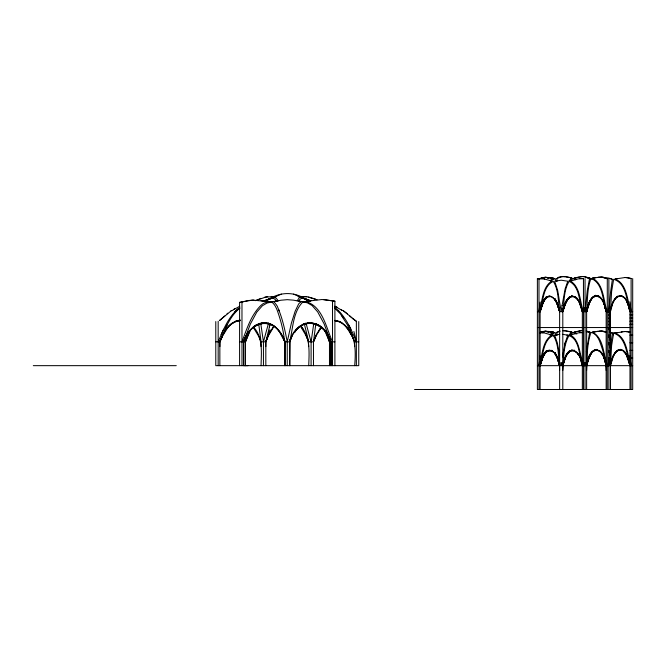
<?xml version="1.0" encoding="UTF-8"?>
<svg xmlns="http://www.w3.org/2000/svg" width="666" height="666" viewBox="0 0 666 666"><rect width="100%" height="100%" fill="white"/><g stroke="black" fill="none" stroke-linecap="round" stroke-linejoin="round"><path stroke-width="1" d="M219.855 346.603L219.855 341.833L221.886 336.405M261.055 346.603L261.055 341.833L258.674 323.518M260.806 323.793L263.445 341.833L263.445 365.659M265.826 346.603L265.826 341.833L270.063 324.3L269.314 326.848M284.865 346.603C284.482 334.124 281.293 321.736 277.106 309.99C275.807 306.943 274.284 303.663 271.362 301.856L252.464 300.108L239.594 302.322L239.594 365.659M308.716 346.603L308.308 339.926M313.728 323.809L311.097 341.833L311.097 365.659M332.517 323.709L332.517 319.888M354.687 346.603L354.687 341.833L347.469 324.941L340.376 313.836L334.474 307.983L335.572 308.891M559.631 370.429L559.565 363.586M562.803 370.429C563.786 358.899 563.053 345.662 569.155 335.381L578.421 332.858L582.234 332.575L581.01 332.567M586.629 370.429C587.287 357.8 586.688 344.439 591 332.367C595.312 333.183 597.885 337.138 599.45 340.9C603.046 350.324 606.11 360.298 606.16 370.429M610.464 389.493L610.464 311.655L611.621 291.425L613.636 279.295C626.681 283.233 626.506 300.999 629.986 311.655L629.986 389.493M557.292 281.102C554.428 274.367 568.589 276.973 571.753 278.013L568.897 280.944M556.626 278.571L561.738 276.706A11.547 11.447 -0.9 0 1 564.219 276.581L565.084 276.656M556.626 332.584L560.098 331.077L556.634 332.317L557.292 335.115M603.612 277.747L608.025 277.897L612.37 279.379L610.397 293.481L608.874 311.655L610.464 314.827L608.874 314.827L610.464 318.007L608.874 318.007L610.464 321.187L608.874 321.187L610.464 324.359L608.874 324.359L610.464 327.539M622.668 350.383L626.323 354.953L629.986 365.659C626.631 354.162 626.065 334.232 610.572 332.542L612.37 333.383L610.397 347.486M586.629 389.493L586.629 311.655C587.62 300.607 587.029 288.886 591 278.363C603.404 283.416 602.605 300.882 606.16 311.655L610.464 311.655C613.985 290.784 626.448 290.842 629.986 311.655L632.7 311.655M609.074 362.845L608.874 365.659L607.284 365.659C603.213 354.978 604.104 337.97 592.374 332.176L601.606 330.927L606.601 332.384L603.829 331.277M598.251 295.546C590.259 295.03 588.644 305.977 586.629 311.655L586.796 309.865L586.629 311.655L582.334 311.655C580.702 297.161 568.398 288.886 564.027 307.476C563.794 299.783 574.392 290.742 578.671 300.899M582.842 362.987L583.458 365.659L585.048 365.659L585.306 362.762M586.363 352.006L589.635 332.426L586.163 330.985L589.626 332.151L589.535 332.85M540.134 301.981L538.977 311.655C542.648 301.898 541.933 287.054 551.898 281.077L543.331 278.729L537.387 278.638L537.387 389.493L632.7 389.493L632.7 278.563M559.507 362.92L559.631 365.659C556.776 346.054 542.923 345.979 540.101 365.659L538.977 365.659L539.435 361.796M539.785 358.891L540.134 355.994M290.126 339.793L289.86 365.659M561.646 362.62L561.213 365.659L560.789 362.62M563.311 308.083L562.803 311.655L562.803 389.493M563.311 362.096L562.803 365.659C564.668 360.081 565.892 352.722 571.836 349.983M562.479 356.909L565.143 342.807L567.782 335.248C580.111 338.328 578.846 356.135 582.334 365.659C580.702 351.165 568.398 342.898 564.027 361.488M315.867 323.534L313.478 341.833L313.478 365.659M244.355 338.894L243.798 341.833L243.798 365.659L247.952 365.659M540.792 308.075L540.101 311.655L540.101 389.493M287.246 365.659L287.246 341.833L291.383 323.16L295.13 311.288L298.643 303.929L301.065 301.44L304.662 302.031M540.817 308.108L540.101 311.655L537.387 311.655M604.953 305.344L606.16 311.655C602.697 290.851 590.209 291.134 586.629 311.655L587.42 307.784M588.011 358.891L586.629 365.659C588.661 359.923 589.868 350.89 596.961 349.367M608.474 329.445L608.874 327.539L610.464 335.165L608.874 335.165L608.474 337.071M608.474 344.697L608.874 342.79L610.464 342.79L608.874 335.165M608.474 352.322L608.874 350.416L610.464 350.416L608.874 342.79M608.474 359.948L608.874 358.042L610.464 358.042L608.874 350.416M564.094 305.802L562.803 311.655L559.631 311.655C559.015 304.171 550.307 288.286 543.764 301.415M564.094 359.815L562.803 365.659L565.384 357.784M538.977 365.659C542.648 355.91 541.933 341.067 551.898 335.09L554.653 335.248L559.731 334.299M564.751 344.505L565.143 342.807M584.373 307.784L585.048 311.655L587.329 290.301L589.626 278.113L582.883 276.507L574.508 278.038L575.124 278.321M589.535 278.854L589.626 278.138L585.339 276.781M564.643 303.912L562.803 311.655C564.368 301.698 563.553 290.168 569.155 281.377C579.944 286.388 579.054 301.956 582.334 311.655L582.334 389.493M564.643 357.925L562.803 365.659L565.384 357.6L567.54 353.48M604.02 303.788L606.16 311.655C603.454 291.342 589.252 291.117 586.629 311.655C586.671 305.086 593.556 289.219 601.281 298.376M590.076 301.124L586.629 311.655C588.161 305.944 589.785 295.271 597.618 295.571M610.464 311.655C612.454 290.709 627.988 290.742 629.986 311.655L627.705 303.022M263.445 341.833L268.589 322.943M628.18 331.768L630.386 332.309L625.058 331.502L613.636 333.316L611.621 345.438L610.464 365.659C612.295 360.148 613.211 352.647 619.005 349.792M564.094 307.259L562.803 311.655L565.384 302.972L562.803 311.655L563.236 308L562.803 311.655L565.384 303.771L567.54 299.675M586.629 311.655L588.894 303.796M564.094 306.526L562.803 311.655L565.384 303.596L567.54 299.4M542.091 303.912L540.101 311.655C543.373 301.956 542.49 286.388 553.271 281.377C558.882 290.168 558.066 301.698 559.631 311.655L559.631 389.493M542.091 357.925L540.101 365.659C543.373 355.969 542.49 340.401 553.271 335.381C558.882 344.18 558.066 355.702 559.631 365.659L557.184 357.709L554.745 352.838L557.184 357.459L559.631 365.659L557.184 357.759L554.745 352.997L557.184 357.692L559.631 365.659L558.607 361.363L559.631 365.659C557.359 345.671 542.274 345.687 540.101 365.659L542.54 357.709L546.203 351.323M542.091 357.883L540.101 365.659L542.54 357.709M542.016 304.37L540.101 311.655L543.764 301.415M542.016 358.383L540.101 365.659L542.232 357.85L540.101 365.659L543.764 354.978L547.419 350.466M542.132 303.979L540.101 311.655L542.232 303.846L540.101 311.655L542.54 303.696L546.203 297.319M542.132 357.992L540.101 365.659L542.232 357.892M613.261 334.798L613.419 334.199M245.479 365.659L245.479 341.833L247.91 333.624M564.027 307.476L566.158 301.74M291.1 337.995L289.86 341.833L292.341 335.181M245.604 336.388L243.798 341.833L245.479 341.833L250.433 330.178M243.656 365.659L243.656 341.833L250.383 323.992L256.785 312.121L262.396 305.736L267.133 302.997L280.977 300.224L287.246 299.667L293.515 300.166L307.359 302.814L312.096 305.536L317.707 311.938L324.109 323.876L330.835 341.833L330.835 365.659M245.479 341.833L249.608 331.019M542.54 303.704L540.101 311.655L542.232 303.887M290.934 338.012L289.627 341.833L289.627 365.659M627.705 357.034L629.986 365.659C627.206 344.489 613.228 344.43 610.464 365.659L608.874 358.042L608.874 365.659L608.299 362.845M611.679 307.242C612.662 296.503 624.208 290.334 627.547 303.704M611.679 361.255C612.67 350.507 624.208 344.33 627.547 357.709M546.203 297.436L542.54 303.721L540.101 311.655C541.45 306.268 542.84 300.066 547.419 296.462M269.996 329.803L265.826 341.833L265.826 365.659M241.974 341.833C246.77 329.054 251.024 314.951 261.122 305.211C266.125 300.366 273.193 302.439 279.27 300.508M588.894 357.809L586.629 365.659C590.209 345.146 602.697 344.863 606.16 365.659L604.953 359.357M564.094 306.502L565.384 302.897M564.094 307.242L567.54 299.467M564.094 360.514L565.384 356.909L562.803 365.659L565.384 356.943M564.094 361.247L566.674 354.878M590.501 354.254L587.92 360.531L586.629 365.659C589.252 345.13 603.454 345.354 606.16 365.659C604.32 344.822 588.453 344.73 586.629 365.659C588.161 359.956 589.785 349.284 597.618 349.583M564.027 360.839C568.406 342.424 581.401 351.407 582.334 365.659L580.178 357.476M587.92 307.226C589.61 302.697 591.999 294.713 598.251 295.712M587.92 361.238C589.626 356.818 591.433 350.258 596.961 349.517M273.868 325.849L268.506 334.632L265.826 341.833L261.055 341.833L258.483 335.93L253.33 327.489M268.506 334.632L265.826 341.833L268.506 335.589L273.868 326.581M219.855 365.659L219.855 341.833L227.064 324.941M215.784 341.833L219.855 341.833C222.411 334.557 226.132 327.148 232.725 322.752M227.581 327.955L222.427 336.188L219.855 341.833L222.427 335.381M218.165 341.833C223.343 329.62 228.613 316.283 239.319 307.775M279.071 331.585C268.465 314.777 247.76 326.09 243.656 341.833L248.301 331.443L243.656 341.833L239.594 341.833M318.631 331.16L321.203 327.505L316.059 335.93L313.478 341.833L308.716 341.833L306.035 335.589L300.674 326.581M316.059 335.93L313.478 341.833L316.059 335.023L321.203 326.798M542.54 303.729L544.979 298.967L547.419 296.536M542.54 357.742L546.203 351.448M219.855 341.833L222.427 336.188M221.129 334.648L223.626 329.27M612.903 302.972L614.119 300.366M612.903 356.984L615.342 352.422L617.782 350.066M565.817 302.006L566.674 300.233M565.817 356.019L566.674 354.245M589.21 302.947L591.366 299.001L590.501 300.241M565.243 357.459L566.466 354.961M589.21 356.959L591.799 352.356L594.38 349.991M567.54 299.176L565.817 302.139L567.54 299.101M567.54 353.18L565.817 356.152L567.54 353.105M565.817 302.098L566.674 300.366M565.817 356.11L566.674 354.379M224.941 329.204C228.796 321.445 233.067 313.403 240.068 308.017M243.656 341.833C251.748 317.549 276.873 317.307 284.865 341.833L284.865 365.659M567.69 299.084L566.466 301.465L566.466 300.949M297.211 300.816L299.084 297.943L300.774 297.078L308.558 300.915M222.86 334.607L225 330.769M590.792 278.771L592.449 278.804M298.668 301.556C300.491 295.812 306.568 298.818 309.973 301.199M543.764 355.003L547.419 350.549M248.809 331.618L246.237 335.814C250.025 328.305 257.892 321.437 266.833 322.819M294.78 332.417C305.086 314.71 326.598 325.408 330.835 341.833L326.19 331.393L330.835 341.833C322.71 317.416 297.652 317.158 289.627 341.833L284.865 341.833L279.712 332.392M568.897 334.956L571.753 332.009L562.554 330.619A11.547 11.455 -0.8 0 1 564.219 330.586L565.084 330.661M614.527 299.692L615.342 298.393M543.764 300.366L546.203 297.019M566.674 301.074L569.255 297.644L571.836 295.97M543.764 354.379L546.203 351.032M566.674 355.086L570.546 350.649L574.417 350.158M569.696 281.402L573.126 278.238L575.382 279.762M569.696 335.406L573.126 332.242L575.382 333.774M543.764 300.899C550.524 288.203 559.448 304.121 559.631 311.655L559.565 309.573M567.69 299.492C568.93 297.069 571.711 295.521 573.792 296.487M226.032 329.379L227.064 328.005M296.07 329.945L298.643 327.239M567.965 298.776L569.255 297.244L567.965 298.701M567.965 352.78L569.255 351.257L567.965 352.714M544.979 299.442L547.419 297.044L551.082 296.503M544.979 353.455L546.203 352.023M567.965 298.992L571.836 296.095M567.69 353.097L570.129 350.807M591.799 298.343L593.09 296.928M227.581 327.947C230.627 324.325 234.698 321.029 239.594 320.654M234.59 312.088L237.72 309.041M567.965 298.468L569.255 297.119M567.965 352.472L569.255 351.132M570.129 296.795L568.906 297.727M227.581 327.322C230.852 323.559 235.314 320.429 240.451 320.246M219.605 320.463L231.635 310.448L231.002 310.864M567.965 298.551L569.255 297.252M567.965 352.555L569.255 351.265M224.85 315.925L219.605 320.446M227.689 313.195L227.031 313.786M549.875 335.006L551.848 333.433A29.529 15.651 -86.7 0 1 553.879 332.351A25.191 25.058 -9.5 0 0 546.786 331.368L546.062 331.343M550.041 280.503L553.887 278.363L545.454 277.289L540.342 278.646M550.041 334.515L553.887 332.376L545.454 331.302L540.342 332.65M334.898 365.659L334.898 301.115L322.028 299.517L303.13 301.698C292.74 311.846 293.09 328.638 289.627 341.833C296.212 316.442 324.092 316.874 330.835 341.833M550.749 280.902L555.261 278.588L556.435 281.576M550.749 334.915L555.261 332.6L556.435 335.589M232.201 310.531L239.752 306.21M616.566 297.003L617.782 296.054M546.203 297.685L547.419 296.77M546.203 351.698L547.419 350.782M302.422 302.206L311.13 300.699M233.383 309.607L235.306 308.358M253.962 326.423L256.535 324.758M266.483 300.224L264.985 301.157C268.406 298.759 274.459 295.771 276.29 301.54M300.483 301.806L301.065 301.448L298.951 301.082M266.4 300.899C279.046 291.65 293.981 290.984 306.918 299.933M232.725 323.16L235.306 321.745L240.451 320.562M268.04 299.891L281.443 294.081M299.667 297.444L300.774 297.111L293.515 294.106M571.137 278.305L571.753 277.997L565.983 276.781M571.137 332.326L571.753 332.026L565.983 330.794M570.129 351.082L573.792 350.499M572.269 278.654L573.992 278.654M572.269 332.659L573.992 332.667M302.506 324.5L305.078 323.36M594.38 295.837L595.67 295.271M594.38 295.979L595.67 295.421M260.964 298.351L255.553 300.649L266.042 296.978L276.498 296.645M268.132 299.425L272.827 298.018M572.569 296.07L571.345 296.253M539.701 332.55L545.029 331.568A12.354 12.279 -1.2 0 0 542.657 331.751L539.701 332.525M236.164 321.112L237.879 320.554M235.306 321.403L237.879 320.579A13.595 13.595 0 0 1 240.451 320.263M552.755 278.704L553.887 278.38L550.607 277.905M552.755 332.709L553.887 332.392L550.607 331.918M579.32 276.939L574.508 278.022L576.273 279.337M264.36 297.344L267.732 296.72M267.266 302.014L269.297 301.623L261.064 300.724M607.284 311.655C603.213 300.982 604.112 283.949 592.374 278.18L601.606 276.923L607.284 278.704L607.284 389.493M621.203 332.009L622.285 331.818M629.836 301.748L631.11 311.655C627.064 301.157 627.497 283.666 615.009 279.071L625.058 277.497L631.11 278.48L631.11 389.493M596.919 331.435L598.035 331.243M595.654 277.647L592.374 278.172L593.498 278.471M595.654 331.66L592.374 332.184L593.498 332.5M598.035 277.231L603.113 277.106L607.284 278.754M571.345 350.266L572.569 350.083M580.277 276.748L581.177 276.615M616.999 278.771L615.009 279.062L616.316 279.354M582.042 330.544L574.508 332.051L575.124 332.334M581.177 330.627L574.508 332.034L576.823 334.074M616.999 332.784L612.37 333.383M619.005 349.5L621.445 349.858M548.642 350.499L551.082 350.516M548.642 296.245L549.866 296.07M548.642 350.249L549.866 350.083M583.458 389.493L583.458 278.604L578.421 278.846L570.537 281.077C580.502 287.054 579.778 301.898 583.458 311.655M599.034 331.094L603.113 331.119M579.753 278.638L580.386 278.579M579.753 332.642L580.386 332.592M603.612 331.76L606.318 331.693M261.688 322.893C273.26 320.97 281.826 331.926 284.865 341.833L283.882 338.969M239.594 302.497L248.36 300.533L253.937 300.108M624.192 331.56L625.058 331.51A12.954 12.87 0.1 0 1 627.43 331.635M307.659 322.752L309.374 322.669M301.432 296.462L298.043 296.636L306.801 296.711L317.116 299.783M537.387 278.629L543.331 278.729M581.01 278.555L583.458 278.613M629.986 314.827L632.7 314.827M629.986 318.007L632.7 318.007M629.986 321.187L632.7 321.187M629.986 324.359L632.7 324.359M537.387 327.539L632.7 327.539M629.986 335.165L632.7 335.165M324.941 331.052L329.479 341.833L334.898 341.833M358.749 341.833L354.687 341.833L352.106 336.188L346.961 327.947M629.986 342.79L632.7 342.79M629.986 350.416L632.7 350.416M629.986 358.042L632.7 358.042M33.3 365.659L176.265 365.659M537.387 365.659L632.7 365.659M414.577 389.493L509.89 389.493M271.245 296.478L275.075 296.553M302.131 298.06L310.589 300.682L304.895 298.743L309.973 301.215M303.296 296.478L306.801 296.728M323.443 299.525L334.898 301.265M311.089 322.694L317.099 324.3M545.895 331.61L546.811 331.693M548.226 277.531L544.646 277.339L541.724 278.022L545.454 277.306L553.887 278.38M548.226 331.535L544.646 331.343L541.724 332.034L545.454 331.318L553.887 332.392M334.94 320.363L336.655 320.596M334.94 320.662C339.827 321.037 343.922 324.334 346.961 327.972M334.94 320.679L339.235 321.761M543.331 332.742L539.585 332.609L544.014 332.867L551.898 335.09M562.695 334.299L567.782 335.248L566.816 335.065M586.829 277.739L591.924 278.738L587.753 277.864M586.829 331.743L590.775 332.492L588.711 332.043M546.811 331.701L548.884 332.018L547.802 331.835M620.221 349.359L621.445 349.533M551.465 278.471L553.088 278.738M305.195 301.423C322.635 305.711 326.173 327.897 332.517 341.833M308.5 296.986L315.318 299.034M616.316 333.366L615.009 333.075C627.497 337.679 627.064 355.161 631.11 365.659L630.602 361.705M544.014 278.854L544.713 279.012M629.653 278.105L627.43 277.63A12.954 12.87 0.1 0 0 625.058 277.489M630.386 278.296L631.11 278.48M609.715 278.288L612.37 279.379M336.655 320.562L339.235 321.42M571.361 335.348L570.537 335.09C579.428 339.951 579.262 352.739 582.442 361.205M337.129 307.209L334.782 306.202L342.341 310.531L341.15 309.598M551.082 350.266L552.305 350.807M621.445 295.521L625.108 298.426M275.291 297.402C272.585 296.029 278.313 299.184 277.747 300.799M340.95 322.302L339.235 321.395L341.808 322.76M356.368 321.278L342.898 310.439L347.51 313.836M274.009 301.939C273.435 301.282 277.822 305.985 277.864 307.717C282.55 318.589 284.998 330.269 287.246 341.833M317.957 324.7L320.529 326.357M598.834 296.112C603.696 299.667 604.811 306.185 606.16 311.655L603.929 302.905M341.808 322.752C356.102 332.467 355.944 350 354.687 365.659M622.668 350.1L625.108 352.439M335.223 307.792L338.378 310.473M575.008 351.057L576.232 352.023M552.305 351.082L553.521 352.064M352.139 318.265L356.368 321.312L356.368 365.659M350.824 317.049L349.683 315.925M344.38 324.717L349.533 330.794L352.106 335.389M553.271 335.381L553.696 335.822M338.378 310.456C346.869 319.23 351.823 330.694 356.368 341.833L353.904 331.502M600.058 351.049L603.721 356.976L606.16 365.659L603.929 356.909M580.178 303.463L582.334 311.655L578.671 300.899L575.008 296.77M253.33 326.781C263.187 337.396 261.347 352.331 261.055 365.659M303.355 329.578L300.674 325.84C310.539 336.813 309.215 351.956 308.716 365.659M342.016 316.017L343.723 318.523M577.447 353.047L578.263 354.287M554.745 298.493L558.408 306.543L555.968 300.333L558.408 306.502L557.492 303.796M554.745 352.381L558.408 360.506L555.968 354.279M554.745 299.492L555.968 301.465M577.447 353.455L578.671 355.428M554.745 353.504L555.968 355.478M349.533 331.576L352.106 336.197M348.718 325.033L350.907 329.279M325.766 331.893L327.006 334.515M554.653 335.248L557.292 342.807L559.681 355.128M602.497 300.358L603.721 302.963M555.968 300.266L557.184 302.897M626.323 300.366L628.771 306.551M626.323 354.379L628.771 360.564M581.11 306.793L578.671 300.899M349.6 329.212L351.973 334.607M306.035 335.581L308.716 341.833L304.22 323.451M282.284 335.739L284.865 341.833M278.596 309.39L279.37 311.338M284.39 339.935L285.098 341.833L285.098 365.659M306.468 335.348L308.716 341.833M327.006 334.507L329.479 341.833L329.479 365.659M284.474 339.918L285.098 341.833M305.952 322.935L311.097 341.833M327.048 333.633L329.479 341.833M627.955 303.971L629.986 311.655M627.955 357.983L629.986 365.659M604.17 303.838L606.16 311.655M603.929 356.868L606.16 365.659M558.607 307.392L559.631 311.655L557.184 303.621L554.745 298.843L557.184 303.621L559.631 311.655L558.607 307.359L559.631 311.655L559.507 308.907M558.607 361.405L559.631 365.659M608.299 308.833L608.874 311.655M584.54 362.762L585.048 365.659M629.836 355.761L630.344 359.723M608.874 278.813L608.874 389.493M606.16 308.475L606.16 389.493M585.048 278.621L585.048 389.493M538.977 278.621L538.977 389.493M358.749 321.553L358.749 365.659L215.784 365.659L215.784 321.553M332.517 300.94L332.517 365.659M331.16 341.833L331.16 365.659M241.974 302.189L241.974 365.659M218.165 321.278L218.165 365.659M542.39 331.626A15.518 15.426 -10 0 1 546.062 331.252M540.209 332.642A11.855 11.622 -7 0 1 542.424 331.76M582.042 276.532A11.663 11.563 0.3 0 1 584.523 276.631M562.071 305.569L561.213 311.655L557.683 290.493L554.653 281.235L561.213 280.203L567.782 281.235L565.143 288.794L562.071 305.569M544.979 298.443L543.764 300.391L546.203 297.053L544.979 298.468M544.979 352.456L543.764 354.404L546.203 351.057L544.979 352.472M264.369 300.641L262.895 301.315L270.063 298.684L264.369 300.641M539.701 278.538L538.977 278.788L544.214 277.572A12.354 12.279 -1.2 0 0 542.657 277.739L539.701 278.538M547.802 277.822L546.811 277.689L548.884 278.005L547.802 277.83M555.968 354.362L554.745 352.456L558.408 360.556L555.968 354.345M555.968 300.974L554.745 298.926L557.184 303.754L559.631 311.655L555.968 300.924"/></g></svg>
